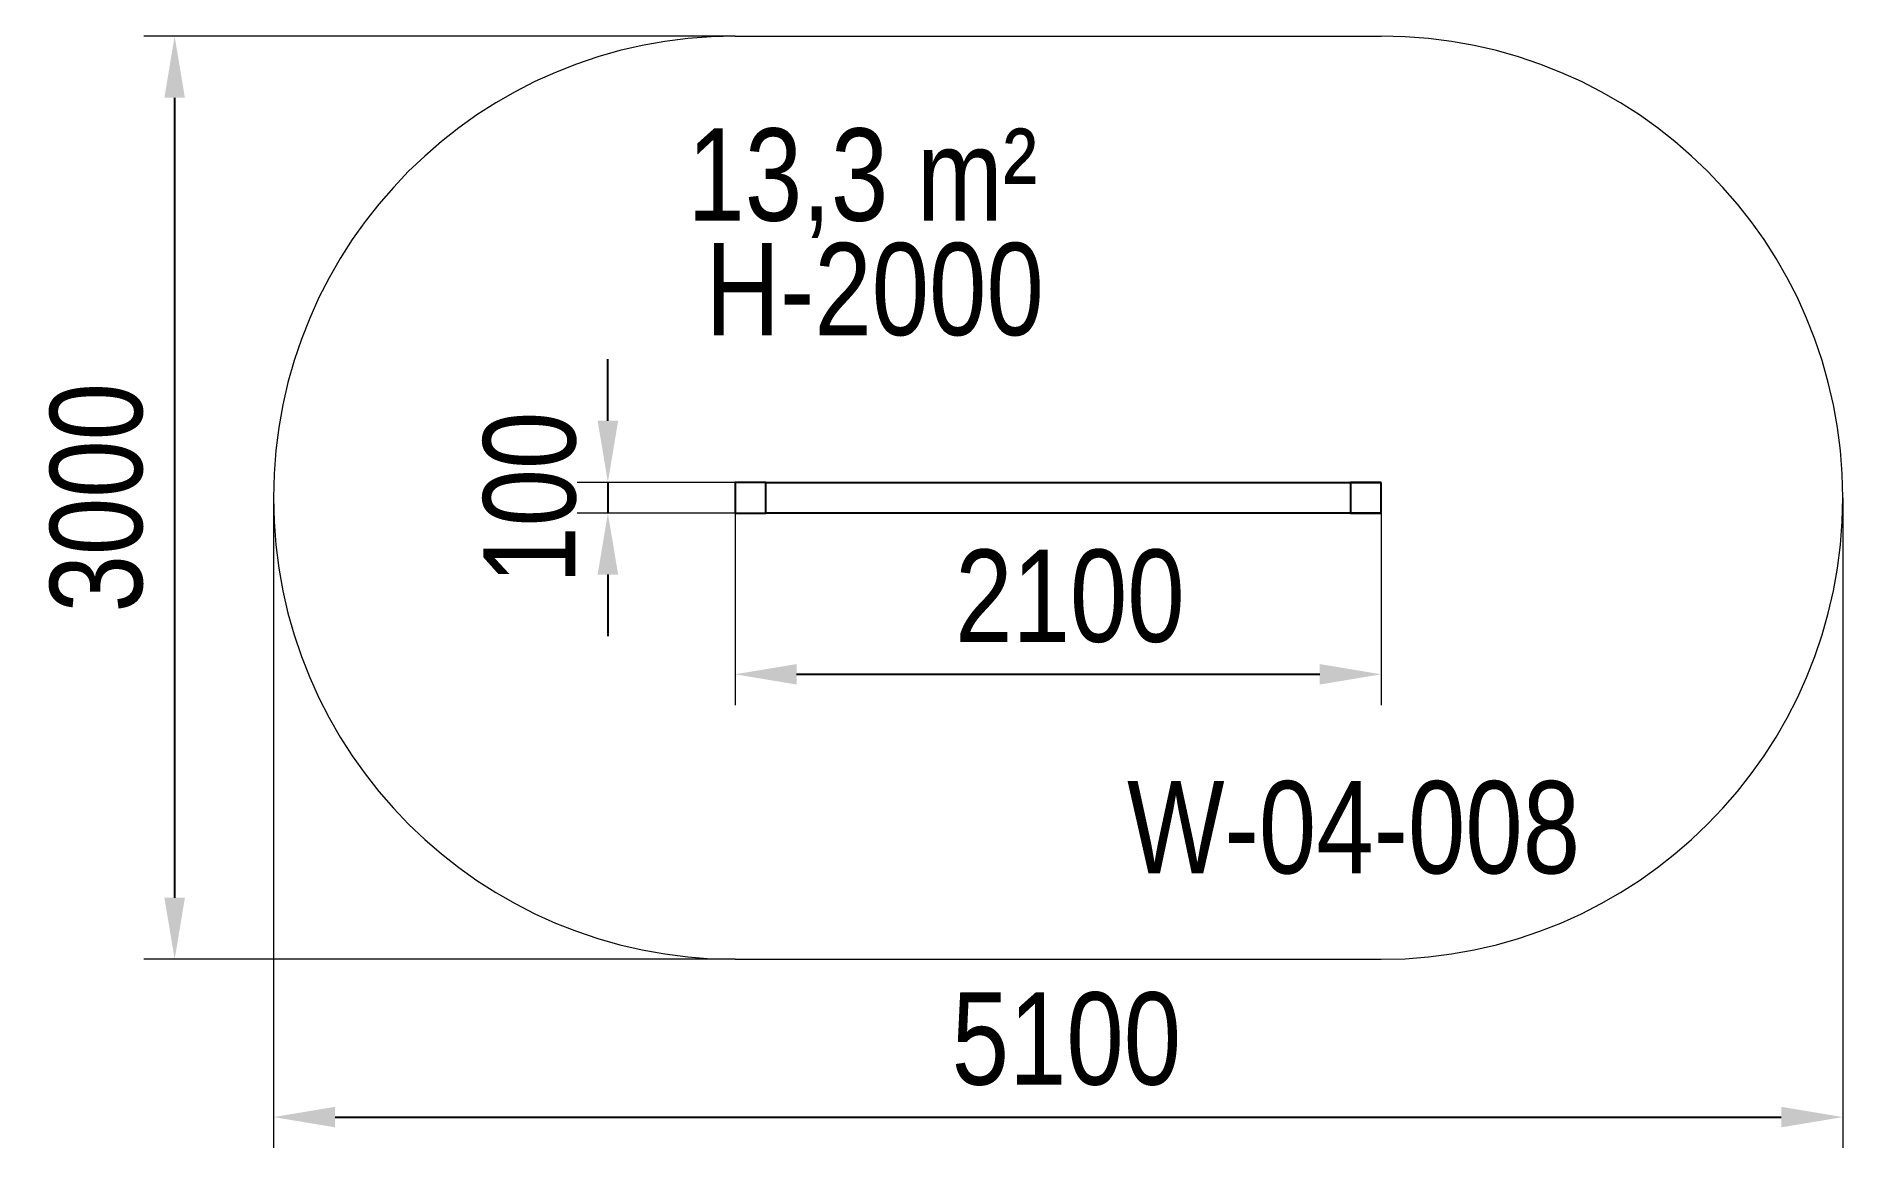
# Model space of a CAD drawing. Header units: millimetres. Extents: x -3346 to 2526, y -1965 to 1648.
import ezdxf

# ---------------------------------------------------------------- set-up
doc = ezdxf.new("R2010")
doc.units = ezdxf.units.MM
for name, color, linetype in [('DIKOM_АРТИКУЛ', 7, 'Continuous'), ('DIKOM_ЗОНА', 80, 'Continuous'), ('DIKOM_ОБЪЕКТ', 7, 'Continuous'), ('DIKOM_РАЗМЕР_ЗОНА', 7, 'Continuous'), ('DIKOM_РАЗМЕР_ОБЪЕКТА', 7, 'Continuous')]:
    doc.layers.add(name, color=color, linetype=linetype)
doc.styles.add('style1', font='arial.ttf', dxfattribs={"width": 0.8})
doc.dimstyles.new('1-50', dxfattribs={"dimtxt": 300, "dimasz": 200, "dimexe": 100, "dimexo": 0, "dimgap": 100, "dimtad": 1, "dimdec": 0, "dimtxsty": 'style1', "dimcen": 0, "dimclrd": 7, "dimclre": 7, "dimadec": 1, "dimazin": 2, "dimtfac": 1, "dimtdec": 0, "dimtmove": 0, "dimatfit": 3, "dimfxl": 0, "dimlwd": 25, "dimlwe": 18, "dimarcsym": 0})

# ---------------------------------------------------------------- blocks, each defined once
blk = doc.blocks.new('*D0')
at = {"layer": 'Defpoints', "color": 0, "transparency": 16777216}
for p in [(1025.7, 147.7), (-1074.3, 97.7), (1025.7, -426.1)]:
    blk.add_point(p, dxfattribs=at)
at = {"layer": 'DIKOM_РАЗМЕР_ОБЪЕКТА', "color": 7, "lineweight": 18, "transparency": 16777216}
for p, q in [((1025.7, 147.7), (1025.7, -526.1)), ((-1074.3, 97.7), (-1074.3, -526.1))]:
    blk.add_line(p, q, dxfattribs=at)
at = {"layer": 'DIKOM_РАЗМЕР_ОБЪЕКТА', "color": 7, "lineweight": 25, "transparency": 16777216}
blk.add_line((-874.3, -426.1), (825.7, -426.1), dxfattribs=at)
at = {"layer": 'DIKOM_РАЗМЕР_ОБЪЕКТА', "color": 7, "transparency": 16777216}
for points in [[(-874.3, -392.8), (-874.3, -459.4), (-1074.3, -426.1)], [(825.7, -392.8), (825.7, -459.4), (1025.7, -426.1)]]:
    blk.add_solid(points, dxfattribs=at)
at = {"layer": 'DIKOM_РАЗМЕР_ОБЪЕКТА', "color": 0, "transparency": 16777216, "insert": (13.9, -172.9), "char_height": 300, "attachment_point": 5, "style": 'style1'}
blk.add_mtext('2100', dxfattribs=at)
blk = doc.blocks.new('*D1')
at = {"layer": 'Defpoints', "color": 0, "transparency": 16777216}
for p in [(-2574.3, 147.7), (2525.7, 147.7), (2525.7, -1865)]:
    blk.add_point(p, dxfattribs=at)
at = {"layer": 'DIKOM_РАЗМЕР_ЗОНА', "color": 7, "lineweight": 18, "transparency": 16777216}
for p, q in [((-2574.3, 147.7), (-2574.3, -1965)), ((2525.7, 147.7), (2525.7, -1965))]:
    blk.add_line(p, q, dxfattribs=at)
at = {"layer": 'DIKOM_РАЗМЕР_ЗОНА', "color": 7, "lineweight": 25, "transparency": 16777216}
blk.add_line((-2374.3, -1865), (2325.7, -1865), dxfattribs=at)
at = {"layer": 'DIKOM_РАЗМЕР_ЗОНА', "color": 7, "transparency": 16777216}
for points in [[(-2374.3, -1831.7), (-2374.3, -1898.4), (-2574.3, -1865)], [(2325.7, -1831.7), (2325.7, -1898.4), (2525.7, -1865)]]:
    blk.add_solid(points, dxfattribs=at)
at = {"layer": 'DIKOM_РАЗМЕР_ЗОНА', "color": 0, "transparency": 16777216, "insert": (2.4, -1611.8), "char_height": 300, "attachment_point": 5, "style": 'style1'}
blk.add_mtext('5100', dxfattribs=at)
blk = doc.blocks.new('*D2')
at = {"layer": 'Defpoints', "color": 0, "transparency": 16777216}
for p in [(-1074.3, 1647.7), (-2895.4, -1352.3), (-1074.3, -1352.3)]:
    blk.add_point(p, dxfattribs=at)
at = {"layer": 'DIKOM_РАЗМЕР_ЗОНА', "color": 7, "lineweight": 18, "transparency": 16777216}
for p, q in [((-1074.3, 1647.7), (-2995.4, 1647.7)), ((-1074.3, -1352.3), (-2995.4, -1352.3))]:
    blk.add_line(p, q, dxfattribs=at)
at = {"layer": 'DIKOM_РАЗМЕР_ЗОНА', "color": 7, "lineweight": 25, "transparency": 16777216}
blk.add_line((-2895.4, 1447.7), (-2895.4, -1152.3), dxfattribs=at)
at = {"layer": 'DIKOM_РАЗМЕР_ЗОНА', "color": 7, "transparency": 16777216}
for points in [[(-2928.7, 1447.7), (-2862.1, 1447.7), (-2895.4, 1647.7)], [(-2928.7, -1152.3), (-2862.1, -1152.3), (-2895.4, -1352.3)]]:
    blk.add_solid(points, dxfattribs=at)
at = {"layer": 'DIKOM_РАЗМЕР_ЗОНА', "color": 0, "transparency": 16777216, "insert": (-3148.7, 147.7), "char_height": 300, "attachment_point": 5, "rotation": 90, "style": 'style1'}
blk.add_mtext('3000', dxfattribs=at)
blk = doc.blocks.new('*D3')
at = {"layer": 'Defpoints', "color": 0, "transparency": 16777216}
for p in [(-1074.3, 197.7), (-1487.6, 97.7), (-1074.3, 97.7)]:
    blk.add_point(p, dxfattribs=at)
at = {"layer": 'DIKOM_РАЗМЕР_ОБЪЕКТА', "color": 7, "lineweight": 25, "transparency": 16777216}
for p, q in [((-1487.6, 397.7), (-1487.6, 597.7)), ((-1487.6, 197.7), (-1487.6, 97.7)), ((-1487.6, -102.3), (-1487.6, -302.3))]:
    blk.add_line(p, q, dxfattribs=at)
at = {"layer": 'DIKOM_РАЗМЕР_ОБЪЕКТА', "color": 7, "lineweight": 18, "transparency": 16777216}
for p, q in [((-1074.3, 197.7), (-1587.6, 197.7)), ((-1074.3, 97.7), (-1587.6, 97.7))]:
    blk.add_line(p, q, dxfattribs=at)
at = {"layer": 'DIKOM_РАЗМЕР_ОБЪЕКТА', "color": 7, "transparency": 16777216}
for points in [[(-1520.9, 397.7), (-1454.2, 397.7), (-1487.6, 197.7)], [(-1520.9, -102.3), (-1454.2, -102.3), (-1487.6, 97.7)]]:
    blk.add_solid(points, dxfattribs=at)
at = {"layer": 'DIKOM_РАЗМЕР_ОБЪЕКТА', "color": 0, "transparency": 16777216, "insert": (-1740.7, 147.7), "char_height": 300, "attachment_point": 5, "rotation": 90, "style": 'style1'}
blk.add_mtext('100', dxfattribs=at)

msp = doc.modelspace()

# ---------------------------------------------------------------- linework, layer by layer
at = {"layer": 'DIKOM_ЗОНА', "color": 3, "lineweight": 15}
for p, q in [((-1074.3, 1647.7), (1025.7, 1647.7)), ((-1074.3, -1352.3), (1025.7, -1352.3))]:
    msp.add_line(p, q, dxfattribs=at)
for centre, start, end in [((-1074.3, 147.7), 90, 270), ((1025.7, 147.7), 270, 90)]:
    msp.add_arc(centre, 1500, start, end, dxfattribs=at)
at = {"layer": 'DIKOM_ОБЪЕКТ'}
for p, q in [((-1074.3, 197.7), (-1074.3, 97.7)), ((-974.3, 197.7), (-1074.3, 197.7)), ((-974.3, 97.7), (-974.3, 197.7)), ((-974.3, 197.7), (1025.7, 197.7)), ((925.7, 197.7), (925.7, 97.7)), ((1025.7, 197.7), (925.7, 197.7)), ((1025.7, 97.7), (1025.7, 197.7)), ((-1074.3, 97.7), (-974.3, 97.7)), ((1025.7, 97.7), (-974.3, 97.7)), ((925.7, 97.7), (1025.7, 97.7))]:
    msp.add_line(p, q, dxfattribs=at)

# ---------------------------------------------------------------- texts
at = {"layer": 'DIKOM_АРТИКУЛ', "color": 7, "linetype": 'Continuous', "lineweight": 15, "insert": (199.8, -773.1), "char_height": 300, "width": 2314.7, "attachment_point": 1, "style": 'style1'}
msp.add_mtext('W-0{\\fArial|b0|i0|c204|p34;4}-00{\\fArial|b0|i0|c204|p34;8}', dxfattribs=at)
at = {"layer": 'DIKOM_РАЗМЕР_ОБЪЕКТА', "char_height": 300, "width": 2314.7, "attachment_point": 1, "style": 'style1'}
for s, insert in [('1{\\fArial|b0|i0|c204|p34;3},{\\fArial|b0|i0|c204|p34;3} m²', (-1228.9, 1347.8)), ('H-2000', (-1170.4, 975.8))]:
    msp.add_mtext(s, dxfattribs=dict(at, insert=insert))

# ---------------------------------------------------------------- dimensions: what is measured, and where the dimension line sits
at = {"layer": 'DIKOM_РАЗМЕР_ЗОНА'}
dim = msp.add_linear_dim(base=(-2895.4, -1352.3), p1=(-1074.3, 1647.7), p2=(-1074.3, -1352.3), angle=90, dimstyle='1-50', dxfattribs=at)
dim.commit()
dim.dimension.update_dxf_attribs({"geometry": '*D2', "text_midpoint": (-2895.4, 147.7), "dimtype": 160})
dim = msp.add_linear_dim(base=(2525.7, -1865), p1=(-2574.3, 147.7), p2=(2525.7, 147.7), dimstyle='1-50', dxfattribs=at)
dim.commit()
dim.dimension.update_dxf_attribs({"geometry": '*D1', "text_midpoint": (2.4, -1865), "dimtype": 160})
at = {"layer": 'DIKOM_РАЗМЕР_ОБЪЕКТА'}
dim = msp.add_linear_dim(base=(-1487.6, 97.7), p1=(-1074.3, 197.7), p2=(-1074.3, 97.7), angle=90, dimstyle='1-50', dxfattribs=at)
dim.commit()
dim.dimension.update_dxf_attribs({"geometry": '*D3', "text_midpoint": (-1487.6, 147.7), "dimtype": 160})
dim = msp.add_linear_dim(base=(1025.7, -426.1), p1=(-1074.3, 97.7), p2=(1025.7, 147.7), dimstyle='1-50', dxfattribs=at)
dim.commit()
dim.dimension.update_dxf_attribs({"geometry": '*D0', "text_midpoint": (13.9, -426.1), "dimtype": 160})

doc.saveas('drawing.dxf')
